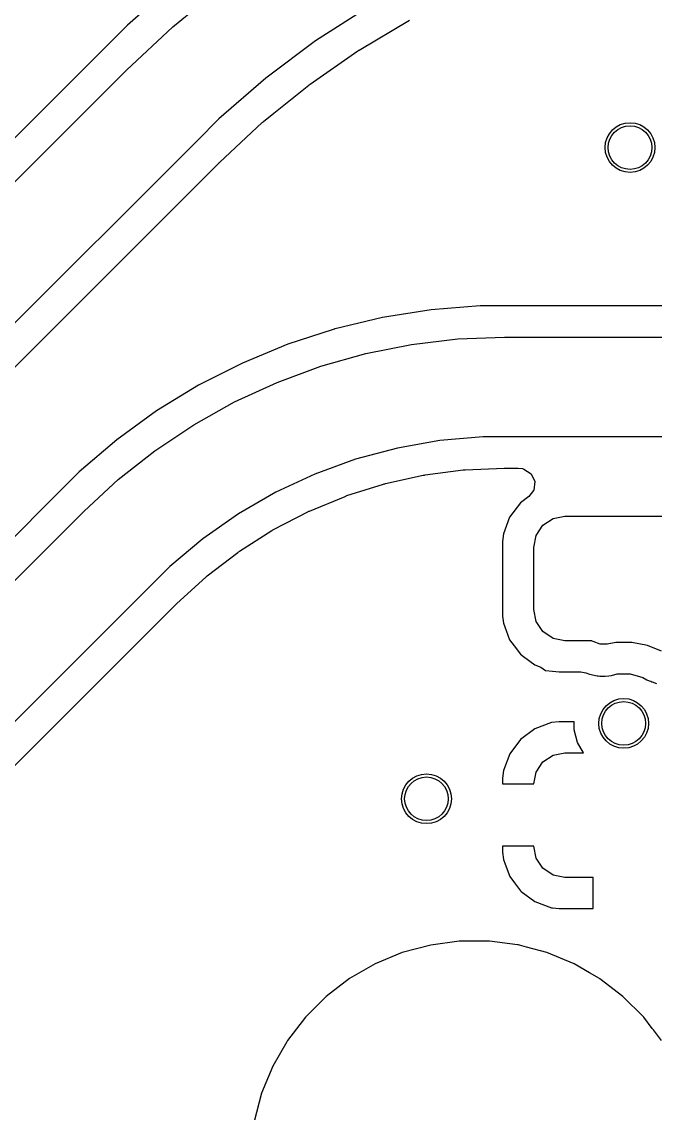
# Model space of a CAD drawing. Header units: inches. Extents: x 0.01 to 5.35, y 0.01 to 3.37.
# Drawn here: x 0.6064 to 0.8065, y 2.6486 to 2.9936 of the extents above; entities that cross this region are included whole.
import ezdxf

# ---------------------------------------------------------------- set-up
doc = ezdxf.new("R2010")
doc.units = ezdxf.units.IN
doc.header["$MEASUREMENT"] = 0
doc.layers.add('BLACK', color=250, linetype='CONTINUOUS')

msp = doc.modelspace()

# ---------------------------------------------------------------- linework, layer by layer
at = {"layer": 'BLACK', "linetype": 'CONTINUOUS'}
for p, q in [((0.64992, 3.00143), (0.63985, 2.9926)), ((0.65413, 2.99201), (0.66961, 3.00471)), ((0.71573, 2.99817), (0.69923, 2.98757)), ((0.6388, 2.99155), (0.63363, 2.98639)), ((0.63985, 2.9926), (0.6388, 2.99155)), ((0.63951, 2.97831), (0.65413, 2.99201)), ((0.63985, 2.9926), (0.63985, 2.9926)), ((0.71304, 2.98471), (0.72884, 2.99409)), ((0.69923, 2.98757), (0.68353, 2.97582)), ((0.63346, 2.98621), (0.50502, 2.85777)), ((0.63363, 2.98639), (0.63346, 2.98622)), ((0.63346, 2.98622), (0.63346, 2.98621)), ((0.63363, 2.98639), (0.63363, 2.98639)), ((0.69751, 2.97395), (0.7126, 2.98443)), ((0.7126, 2.98443), (0.71274, 2.98452)), ((0.71274, 2.98452), (0.71289, 2.98462)), ((0.71289, 2.98462), (0.71304, 2.98471)), ((0.51099, 2.8498), (0.63951, 2.97831)), ((0.63951, 2.97831), (0.63951, 2.97831)), ((0.68353, 2.97582), (0.66871, 2.96298)), ((0.69709, 2.97364), (0.69723, 2.97374)), ((0.69723, 2.97374), (0.69737, 2.97385)), ((0.69737, 2.97385), (0.69751, 2.97395)), ((0.68602, 2.96472), (0.69709, 2.97364)), ((0.68278, 2.96211), (0.68602, 2.96472)), ((0.66871, 2.96298), (0.66178, 2.95604)), ((0.66885, 2.94916), (0.68239, 2.96177)), ((0.68239, 2.96177), (0.68252, 2.96188)), ((0.68252, 2.96188), (0.68265, 2.962)), ((0.68265, 2.962), (0.68278, 2.96211)), ((0.66178, 2.95604), (0.53326, 2.82753)), ((0.66178, 2.95604), (0.66178, 2.95604)), ((0.66095, 2.94127), (0.66866, 2.94898)), ((0.66866, 2.94898), (0.66872, 2.94904)), ((0.66872, 2.94904), (0.66879, 2.9491)), ((0.66879, 2.9491), (0.66885, 2.94916)), ((0.54228, 2.82259), (0.66095, 2.94127)), ((0.73568, 2.90258), (0.72033, 2.90015)), ((0.75117, 2.9038), (0.73568, 2.90258)), ((0.73568, 2.90258), (0.73568, 2.90258)), ((0.73568, 2.90258), (0.73568, 2.90258)), ((0.82304, 2.9038), (0.75117, 2.9038)), ((0.72033, 2.90015), (0.70539, 2.89656)), ((0.7048, 2.89638), (0.69044, 2.89172)), ((0.70507, 2.89647), (0.7048, 2.89638)), ((0.7048, 2.89638), (0.7048, 2.89638)), ((0.70515, 2.8965), (0.70507, 2.89647)), ((0.7053, 2.89654), (0.70515, 2.8965)), ((0.70539, 2.89656), (0.7053, 2.89654)), ((0.69044, 2.89172), (0.67609, 2.88577)), ((0.71508, 2.88875), (0.72955, 2.89162)), ((0.72955, 2.89162), (0.7442, 2.89336)), ((0.7442, 2.89336), (0.75894, 2.89394)), ((0.75894, 2.89394), (0.82938, 2.89394)), ((0.70088, 2.88474), (0.71508, 2.88875)), ((0.67609, 2.88577), (0.66224, 2.87872)), ((0.67609, 2.88577), (0.67609, 2.88577)), ((0.68704, 2.87963), (0.70088, 2.88474)), ((0.66224, 2.87872), (0.64899, 2.8706)), ((0.66224, 2.87872), (0.66224, 2.87872)), ((0.67364, 2.87346), (0.68704, 2.87963)), ((0.64899, 2.8706), (0.63642, 2.86147)), ((0.64899, 2.8706), (0.64899, 2.8706)), ((0.64899, 2.8706), (0.64899, 2.8706)), ((0.66077, 2.86625), (0.67364, 2.87346)), ((0.6485, 2.85805), (0.66077, 2.86625)), ((0.63642, 2.86147), (0.6246, 2.85137)), ((0.63642, 2.86147), (0.63642, 2.86147)), ((0.73851, 2.86125), (0.72506, 2.85888)), ((0.75211, 2.86244), (0.73851, 2.86125)), ((0.75894, 2.86244), (0.75211, 2.86244)), ((0.82819, 2.86244), (0.75894, 2.86244)), ((0.63692, 2.84892), (0.6485, 2.85805)), ((0.72506, 2.85888), (0.71187, 2.85534)), ((0.71187, 2.85534), (0.69903, 2.85067)), ((0.6246, 2.85137), (0.62004, 2.84681)), ((0.6246, 2.85137), (0.6246, 2.85137)), ((0.6246, 2.85137), (0.6246, 2.85137)), ((0.69903, 2.85067), (0.68666, 2.8449)), ((0.72133, 2.84765), (0.73319, 2.85028)), ((0.73319, 2.85028), (0.73339, 2.85032)), ((0.73339, 2.85032), (0.7336, 2.85036)), ((0.7336, 2.85036), (0.73381, 2.85039)), ((0.73381, 2.85039), (0.74585, 2.85198)), ((0.74585, 2.85198), (0.74606, 2.852)), ((0.74606, 2.852), (0.74628, 2.85202)), ((0.74628, 2.85202), (0.74649, 2.85204)), ((0.74649, 2.85204), (0.75878, 2.85257)), ((0.75878, 2.85257), (0.75889, 2.85258)), ((0.75889, 2.85258), (0.75899, 2.85258)), ((0.75899, 2.85258), (0.7591, 2.85258)), ((0.7591, 2.85258), (0.76324, 2.85258)), ((0.76324, 2.85258), (0.76462, 2.85238)), ((0.76462, 2.85238), (0.76505, 2.85226)), ((0.76505, 2.85226), (0.76736, 2.85077)), ((0.76736, 2.85077), (0.7685, 2.84827)), ((0.62004, 2.84681), (0.5969, 2.82367)), ((0.62004, 2.84681), (0.62004, 2.84681)), ((0.62608, 2.83891), (0.63692, 2.84892)), ((0.70913, 2.84384), (0.72071, 2.84749)), ((0.72071, 2.84749), (0.72092, 2.84755)), ((0.72092, 2.84755), (0.72112, 2.8476)), ((0.72112, 2.8476), (0.72133, 2.84765)), ((0.7685, 2.84827), (0.76811, 2.84554)), ((0.68666, 2.8449), (0.67483, 2.83807)), ((0.69731, 2.83897), (0.70853, 2.84362)), ((0.70853, 2.84362), (0.70873, 2.8437)), ((0.70873, 2.8437), (0.70893, 2.84377)), ((0.70893, 2.84377), (0.70913, 2.84384)), ((0.76654, 2.84354), (0.76392, 2.84158)), ((0.76805, 2.84542), (0.76654, 2.84354)), ((0.76811, 2.84554), (0.76805, 2.84542)), ((0.76811, 2.84554), (0.76811, 2.84554)), ((0.76392, 2.84158), (0.76052, 2.83704)), ((0.76392, 2.84158), (0.76392, 2.84158)), ((0.56334, 2.77617), (0.62608, 2.83891)), ((0.62608, 2.83891), (0.62608, 2.83891)), ((0.67483, 2.83807), (0.66364, 2.83024)), ((0.68596, 2.83309), (0.69673, 2.8387)), ((0.69673, 2.8387), (0.69692, 2.8388)), ((0.69692, 2.8388), (0.69712, 2.83889)), ((0.69712, 2.83889), (0.69731, 2.83897)), ((0.76052, 2.83704), (0.75854, 2.83173)), ((0.76052, 2.83704), (0.76052, 2.83704)), ((0.76052, 2.83704), (0.76052, 2.83704)), ((0.77103, 2.83446), (0.77423, 2.83659)), ((0.77423, 2.83659), (0.77799, 2.83734)), ((0.77799, 2.83734), (0.81539, 2.83734)), ((0.67516, 2.82625), (0.68541, 2.83278)), ((0.68541, 2.83278), (0.68559, 2.83289)), ((0.68559, 2.83289), (0.68577, 2.83299)), ((0.68577, 2.83299), (0.68596, 2.83309)), ((0.7689, 2.83127), (0.77103, 2.83446)), ((0.66364, 2.83024), (0.65318, 2.82146)), ((0.75854, 2.83173), (0.75829, 2.82939)), ((0.75829, 2.82939), (0.75829, 2.82938)), ((0.75829, 2.82938), (0.75829, 2.80593)), ((0.75854, 2.83173), (0.75854, 2.83173)), ((0.75854, 2.83173), (0.75854, 2.83173)), ((0.75854, 2.83173), (0.75854, 2.83173)), ((0.75854, 2.83173), (0.75854, 2.83173)), ((0.76815, 2.8275), (0.7689, 2.83127)), ((0.665, 2.81849), (0.67464, 2.82589)), ((0.67464, 2.82589), (0.67481, 2.82601)), ((0.67481, 2.82601), (0.67499, 2.82613)), ((0.67499, 2.82613), (0.67516, 2.82625)), ((0.76815, 2.80781), (0.76815, 2.8275)), ((0.65318, 2.82146), (0.64836, 2.81663)), ((0.66484, 2.81836), (0.665, 2.81849)), ((0.64835, 2.81663), (0.58561, 2.75389)), ((0.64836, 2.81663), (0.64835, 2.81663)), ((0.65544, 2.80977), (0.66452, 2.81808)), ((0.66452, 2.81808), (0.66468, 2.81822)), ((0.66468, 2.81822), (0.66484, 2.81836)), ((0.64665, 2.80098), (0.65522, 2.80955)), ((0.65522, 2.80955), (0.65529, 2.80962)), ((0.65529, 2.80962), (0.65537, 2.8097)), ((0.65537, 2.8097), (0.65544, 2.80977)), ((0.75829, 2.80593), (0.75829, 2.80585)), ((0.75829, 2.80585), (0.7583, 2.80579)), ((0.7583, 2.80579), (0.75854, 2.80358)), ((0.7689, 2.80405), (0.76815, 2.80781)), ((0.75854, 2.80358), (0.75943, 2.80119)), ((0.77103, 2.80086), (0.7689, 2.80405)), ((0.60383, 2.75816), (0.64665, 2.80098)), ((0.75943, 2.80119), (0.76052, 2.79827)), ((0.76052, 2.79827), (0.76052, 2.79827)), ((0.76052, 2.79827), (0.76194, 2.79638)), ((0.77423, 2.79872), (0.77103, 2.80086)), ((0.77799, 2.79797), (0.77423, 2.79872)), ((0.78648, 2.79797), (0.77799, 2.79797)), ((0.78663, 2.79785), (0.78648, 2.79797)), ((0.78685, 2.79771), (0.78663, 2.79785)), ((0.76194, 2.79638), (0.76392, 2.79374)), ((0.78909, 2.79693), (0.78685, 2.79771)), ((0.78991, 2.79685), (0.78909, 2.79693)), ((0.7913, 2.79693), (0.78991, 2.79685)), ((0.79402, 2.79747), (0.7913, 2.79693)), ((0.79907, 2.79747), (0.79402, 2.79747)), ((0.79402, 2.79747), (0.79402, 2.79747)), ((0.79402, 2.79747), (0.79402, 2.79747)), ((0.80401, 2.79648), (0.79907, 2.79747)), ((0.79907, 2.79747), (0.79907, 2.79747)), ((0.79907, 2.79747), (0.79907, 2.79747)), ((0.80845, 2.79465), (0.80401, 2.79648)), ((0.80401, 2.79648), (0.80401, 2.79648)), ((0.80401, 2.79648), (0.80401, 2.79648)), ((0.76392, 2.79374), (0.76392, 2.79374)), ((0.76392, 2.79374), (0.76486, 2.79303)), ((0.76486, 2.79303), (0.76845, 2.79034)), ((0.76845, 2.79034), (0.76845, 2.79034)), ((0.76845, 2.79034), (0.7704, 2.78962)), ((0.7704, 2.78962), (0.77179, 2.78857)), ((0.77179, 2.78857), (0.77403, 2.78833)), ((0.77403, 2.78833), (0.77403, 2.78833)), ((0.77403, 2.78833), (0.77403, 2.78833)), ((0.77403, 2.78833), (0.77611, 2.78811)), ((0.77611, 2.78811), (0.78299, 2.78811)), ((0.78299, 2.78811), (0.78459, 2.78784)), ((0.78459, 2.78784), (0.78578, 2.78743)), ((0.78578, 2.78743), (0.78819, 2.78691)), ((0.79269, 2.78699), (0.79449, 2.78747)), ((0.79449, 2.78747), (0.7986, 2.78747)), ((0.7986, 2.78747), (0.80257, 2.78641)), ((0.78819, 2.78691), (0.78847, 2.78688)), ((0.78847, 2.78688), (0.78901, 2.78683)), ((0.78901, 2.78683), (0.79045, 2.78681)), ((0.79045, 2.78681), (0.79069, 2.78682)), ((0.79045, 2.78681), (0.79045, 2.78681)), ((0.79045, 2.78681), (0.79045, 2.78681)), ((0.79069, 2.78682), (0.79184, 2.78688)), ((0.79184, 2.78688), (0.79269, 2.78699)), ((0.79184, 2.78688), (0.79184, 2.78688)), ((0.79184, 2.78688), (0.79184, 2.78688)), ((0.80257, 2.78641), (0.80388, 2.78565)), ((0.80388, 2.78565), (0.8046, 2.78535)), ((0.8046, 2.78535), (0.80506, 2.78517)), ((0.80506, 2.78517), (0.80507, 2.78517)), ((0.80507, 2.78517), (0.80511, 2.78516)), ((0.80511, 2.78516), (0.80542, 2.78503)), ((0.80542, 2.78503), (0.80548, 2.78499)), ((0.80548, 2.78499), (0.80549, 2.78499)), ((0.80549, 2.78499), (0.80549, 2.78499)), ((0.80549, 2.78499), (0.80691, 2.78446)), ((0.77376, 2.77213), (0.76846, 2.77015)), ((0.77611, 2.77238), (0.77376, 2.77213)), ((0.77376, 2.77213), (0.77376, 2.77213)), ((0.78093, 2.77238), (0.77611, 2.77238)), ((0.78093, 2.7698), (0.78093, 2.77238)), ((0.76393, 2.76676), (0.76054, 2.76223)), ((0.76846, 2.77015), (0.76393, 2.76676)), ((0.76393, 2.76676), (0.76393, 2.76676)), ((0.76846, 2.77015), (0.76846, 2.77015)), ((0.78199, 2.76583), (0.78093, 2.7698)), ((0.78389, 2.76254), (0.78199, 2.76583)), ((0.76054, 2.76223), (0.75856, 2.75692)), ((0.76054, 2.76223), (0.76054, 2.76223)), ((0.77103, 2.75966), (0.77423, 2.76179)), ((0.77423, 2.76179), (0.77799, 2.76254)), ((0.77799, 2.76254), (0.78389, 2.76254)), ((0.75856, 2.75692), (0.75831, 2.75458)), ((0.75856, 2.75692), (0.75856, 2.75692)), ((0.76815, 2.7527), (0.7689, 2.75646)), ((0.7689, 2.75646), (0.77103, 2.75966)), ((0.75831, 2.75458), (0.75831, 2.75458)), ((0.75831, 2.75458), (0.75831, 2.7527)), ((0.75831, 2.7527), (0.76815, 2.7527)), ((0.76815, 2.73301), (0.75831, 2.73301)), ((0.75831, 2.73301), (0.75831, 2.73113)), ((0.7689, 2.72925), (0.76815, 2.73301)), ((0.75831, 2.73113), (0.75856, 2.72878)), ((0.75856, 2.72878), (0.75856, 2.72878)), ((0.75856, 2.72878), (0.75909, 2.72737)), ((0.77103, 2.72605), (0.7689, 2.72925)), ((0.75909, 2.72737), (0.76054, 2.72348)), ((0.77423, 2.72392), (0.77103, 2.72605)), ((0.76054, 2.72348), (0.76054, 2.72348)), ((0.76054, 2.72348), (0.76208, 2.72142)), ((0.77799, 2.72317), (0.77423, 2.72392)), ((0.78685, 2.72317), (0.77799, 2.72317)), ((0.78685, 2.71333), (0.78685, 2.72317)), ((0.76208, 2.72142), (0.76393, 2.71895)), ((0.76393, 2.71895), (0.76393, 2.71895)), ((0.76393, 2.71895), (0.76418, 2.71876)), ((0.76418, 2.71876), (0.76846, 2.71556)), ((0.76846, 2.71556), (0.76846, 2.71556)), ((0.76846, 2.71556), (0.77376, 2.71358)), ((0.77376, 2.71358), (0.77376, 2.71358)), ((0.77376, 2.71358), (0.77403, 2.71355)), ((0.77403, 2.71355), (0.77611, 2.71333)), ((0.77611, 2.71333), (0.77611, 2.71333)), ((0.77611, 2.71333), (0.77611, 2.71333)), ((0.77611, 2.71333), (0.78685, 2.71333)), ((0.73559, 2.7018), (0.72661, 2.69939)), ((0.74453, 2.70298), (0.73559, 2.7018)), ((0.74456, 2.70298), (0.74453, 2.70298)), ((0.7448, 2.70301), (0.74456, 2.70298)), ((0.75409, 2.70301), (0.7448, 2.70301)), ((0.7448, 2.70301), (0.7448, 2.70301)), ((0.7448, 2.70301), (0.7448, 2.70301)), ((0.7541, 2.70301), (0.75409, 2.70301)), ((0.75417, 2.703), (0.7541, 2.70301)), ((0.7541, 2.70301), (0.7541, 2.70301)), ((0.76299, 2.70184), (0.75417, 2.703)), ((0.76331, 2.70182), (0.76299, 2.70184)), ((0.76362, 2.70172), (0.76331, 2.70182)), ((0.76587, 2.70111), (0.76362, 2.70172)), ((0.72661, 2.69939), (0.71803, 2.69584)), ((0.77228, 2.69939), (0.76587, 2.70111)), ((0.78087, 2.69584), (0.77228, 2.69939)), ((0.71803, 2.69584), (0.70998, 2.69119)), ((0.71803, 2.69584), (0.71803, 2.69584)), ((0.78569, 2.69305), (0.78087, 2.69584)), ((0.78087, 2.69584), (0.78087, 2.69584)), ((0.70998, 2.69119), (0.70261, 2.68554)), ((0.70998, 2.69119), (0.70998, 2.69119)), ((0.78892, 2.69119), (0.78569, 2.69305)), ((0.78893, 2.69118), (0.78892, 2.69119)), ((0.78892, 2.69119), (0.78892, 2.69119)), ((0.78898, 2.69114), (0.78893, 2.69118)), ((0.79629, 2.68554), (0.78898, 2.69114)), ((0.70261, 2.68553), (0.69604, 2.67897)), ((0.70261, 2.68554), (0.70261, 2.68553)), ((0.70261, 2.68553), (0.70261, 2.68553)), ((0.79629, 2.68553), (0.79629, 2.68554)), ((0.79629, 2.68554), (0.79629, 2.68554)), ((0.79629, 2.68554), (0.79629, 2.68554)), ((0.80286, 2.67896), (0.79629, 2.68553)), ((0.69604, 2.67896), (0.69038, 2.67159)), ((0.69604, 2.67897), (0.69604, 2.67896)), ((0.69604, 2.67896), (0.69604, 2.67896)), ((0.80557, 2.67543), (0.80286, 2.67896)), ((0.80286, 2.67896), (0.80286, 2.67896)), ((0.80286, 2.67896), (0.80286, 2.67896)), ((0.80286, 2.67896), (0.80286, 2.67896)), ((0.80591, 2.67499), (0.80557, 2.67543)), ((0.80851, 2.67159), (0.80591, 2.67499)), ((0.69014, 2.67116), (0.68574, 2.66355)), ((0.69025, 2.67141), (0.69014, 2.67116)), ((0.69038, 2.67159), (0.69025, 2.67141)), ((0.68574, 2.66355), (0.68218, 2.65496)), ((0.68574, 2.66355), (0.68574, 2.66355)), ((0.68218, 2.65496), (0.67978, 2.64598))]:
    msp.add_line(p, q, dxfattribs=at)
at = {"layer": 'BLACK'}
for centre in [(0.79854, 2.95386), (0.79654, 2.77186), (0.73425, 2.74803)]:
    msp.add_circle(centre, 0.00787, dxfattribs=at)
at = {"layer": 'WHITE'}
for centre in [(0.79854, 2.95386), (0.79654, 2.77186), (0.73425, 2.74803)]:
    msp.add_circle(centre, 0.00689, dxfattribs=at)

doc.saveas('drawing.dxf')
